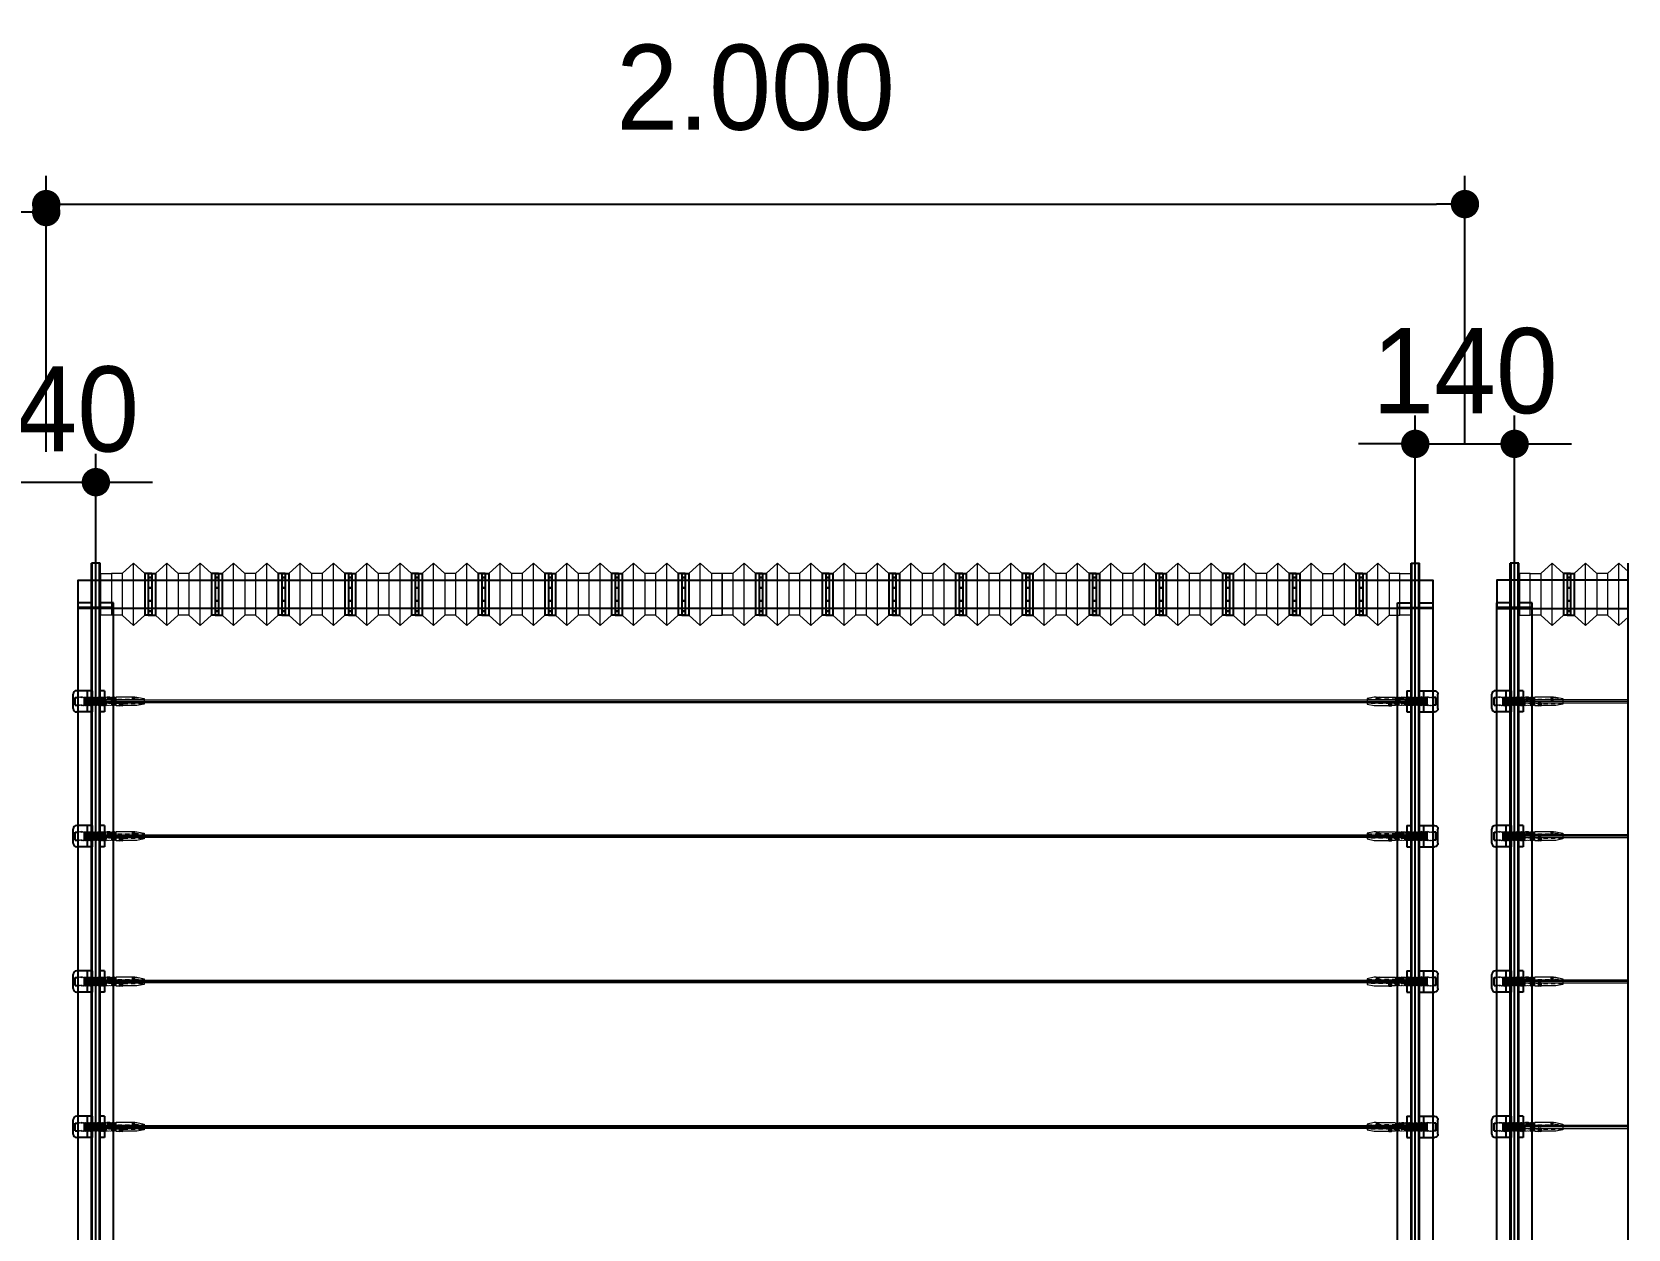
# Model space of a CAD drawing. Header units: millimetres. Extents: x 173610 to 224070, y -281283 to -269403.
# Drawn here: x 213635 to 214760, y -272850 to -272007 of the extents above; entities that cross this region are included whole.
import ezdxf
from ezdxf.lldxf.tags import DXFTag

# ---------------------------------------------------------------- set-up
doc = ezdxf.new("R2010")
doc.units = ezdxf.units.MM
doc.linetypes.add('CENTER', pattern=[50.8, 31.75, -6.35, 6.35, -6.35])
doc.linetypes.add('HIDDEN', pattern=[0.375, 0.25, -0.125])
for name, color, linetype in [('A-DIM01', 1, 'Continuous'), ('CS-DIML', 1, 'Continuous'), ('DIM01', 1, 'Continuous'), ('DIML', 1, 'Continuous')]:
    doc.layers.add(name, color=color, linetype=linetype)
doc.styles.add('TEXT', font='Dotum_1.TTF')
tags = doc.linetypes.add('HIDDEN2', pattern=[4.7625, 3.175, -1.5875]).pattern_tags.tags
tags[6:7] = [DXFTag(74, 4), DXFTag(75, 0), DXFTag(340, '0'), DXFTag(46, 1.0), DXFTag(50, 0.0), DXFTag(44, 0.0), DXFTag(45, 0.0)]
tags[4:5] = [DXFTag(74, 4), DXFTag(75, 0), DXFTag(340, '0'), DXFTag(46, 1.0), DXFTag(50, 0.0), DXFTag(44, 0.0), DXFTag(45, 0.0)]
doc.dimstyles.new('사본 일반도면_0100', dxfattribs={"dimtxt": 600, "dimasz": 200, "dimexe": 200, "dimexo": 0, "dimgap": 100, "dimtad": 1, "dimdec": 0, "dimlfac": 0.5, "dimzin": 0, "dimdsep": 46, "dimlunit": 6, "dimtxsty": 'TEXT', "dimblk": 'DOT', "dimcen": 0.09, "dimclrd": 1, "dimclre": 1, "dimclrt": 7, "dimadec": 8, "dimazin": 0, "dimtfac": 1, "dimtdec": 0, "dimtix": 1, "dimtmove": 2, "dimatfit": 3, "dimldrblk": 'DOT', "dimfxl": 200, "dimfrac": 2, "dimtolj": 1, "dimtzin": 0, "dimarcsym": 0})

# ---------------------------------------------------------------- blocks, each defined once
blk = doc.blocks.new('FNBSFTGSDTGSDGSDR')
at = {"color": 5}
for p, q in [((-39176.1, 4615.6), (-39173.1, 4616.1)), ((-39176.1, 4614.6), (-39173.1, 4615.1)), ((-39176.1, 4613.6), (-39173.1, 4614.1)), ((-39176.1, 4612.6), (-39173.1, 4613.1))]:
    blk.add_line(p, q, dxfattribs=at)
blk.add_lwpolyline([(-39177.1, 4616.1), (-39176.1, 4615.6), (-39177.1, 4615.1), (-39176.1, 4614.6), (-39177.1, 4614.1), (-39176.1, 4613.6), (-39177.1, 4613.1), (-39176.1, 4612.6), (-39177.1, 4612.1), (-39173.1, 4612.1), (-39174.1, 4612.6), (-39173.1, 4613.1), (-39174.1, 4613.6), (-39173.1, 4614.1), (-39174.1, 4614.6), (-39173.1, 4615.1), (-39174.1, 4615.6), (-39173.1, 4616.1)], close=True, dxfattribs=at)
blk = doc.blocks.new('A$C387375F7')
at = {"color": 6, "linetype": 'ByBlock', "lineweight": 0}
for p, q in [((0.5, 12), (0, 11.5)), ((0, 11.5), (0, 9)), ((0, 9), (0, 0.7)), ((0, 0.7), (0.7, 0)), ((1, 11.5), (0.5, 12)), ((0.7, 0), (1.2, 0.5)), ((1.5, 12), (1, 11.5)), ((1.2, 0.5), (1.7, 0)), ((2, 11.5), (1.5, 12)), ((1.7, 0), (2.2, 0.5)), ((2.5, 12), (2, 11.5)), ((2.2, 0.5), (2.7, 0)), ((3, 11.5), (2.5, 12)), ((2.7, 0), (3.2, 0.5)), ((3.5, 12), (3, 11.5)), ((3.2, 0.5), (3.7, 0)), ((4, 11.5), (3.5, 12)), ((3.7, 0), (4.2, 0.5)), ((4.5, 12), (4, 11.5)), ((4.2, 0.5), (4.7, 0)), ((5, 11.5), (4.5, 12)), ((4.7, 0), (5.2, 0.5)), ((5.5, 12), (5, 11.5)), ((5.2, 0.5), (5.7, 0)), ((6, 11.5), (5.5, 12)), ((5.7, 0), (6.2, 0.5)), ((6.5, 12), (6, 11.5)), ((6.2, 0.5), (6.7, 0)), ((7, 11.5), (6.5, 12)), ((6.7, 0), (7.2, 0.5)), ((7.5, 12), (7, 11.5)), ((7.2, 0.5), (7.7, 0)), ((8, 11.5), (7.5, 12)), ((7.7, 0), (8.2, 0.5)), ((8.5, 12), (8, 11.5)), ((8.2, 0.5), (8.7, 0)), ((9, 11.5), (8.5, 12)), ((8.7, 0), (9.2, 0.5)), ((9.5, 12), (9, 11.5)), ((9.2, 0.5), (9.7, 0)), ((10, 11.5), (9.5, 12)), ((9.7, 0), (10.2, 0.5)), ((10.5, 12), (10, 11.5)), ((10.2, 0.5), (10.7, 0)), ((11, 11.5), (10.5, 12)), ((10.7, 0), (11.2, 0.5)), ((11.5, 12), (11, 11.5)), ((11.2, 0.5), (11.7, 0)), ((12, 11.5), (11.5, 12)), ((11.7, 0), (12.2, 0.5)), ((12.5, 12), (12, 11.5)), ((12.2, 0.5), (12.7, 0)), ((13, 11.5), (12.5, 12)), ((12.7, 0), (13.2, 0.5)), ((13.5, 12), (13, 11.5)), ((13.2, 0.5), (13.7, 0)), ((14, 11.5), (13.5, 12)), ((13.7, 0), (14.2, 0.5)), ((14.5, 12), (14, 11.5)), ((14.2, 0.5), (14.7, 0)), ((15, 11.5), (14.5, 12)), ((14.7, 0), (15.2, 0.5)), ((15.5, 12), (15, 11.5)), ((15.2, 0.5), (15.7, 0)), ((16, 11.5), (15.5, 12)), ((15.7, 0), (16.2, 0.5)), ((16.5, 12), (16, 11.5)), ((16.2, 0.5), (16.7, 0)), ((17, 11.5), (16.5, 12)), ((16.7, 0), (17.2, 0.5)), ((17.5, 12), (17, 11.5)), ((17.2, 0.5), (17.7, 0)), ((18, 11.5), (17.5, 12)), ((17.7, 0), (18.2, 0.5)), ((18.5, 12), (18, 11.5)), ((18.2, 0.5), (18.7, 0)), ((19, 11.5), (18.5, 12)), ((18.7, 0), (19.2, 0.5)), ((19.5, 12), (19, 11.5)), ((19.2, 0.5), (19.7, 0)), ((20, 11.5), (19.5, 12)), ((19.7, 0), (20.2, 0.5)), ((20.5, 12), (20, 11.5)), ((20.2, 0.5), (20.7, 0)), ((21, 11.5), (20.5, 12)), ((20.7, 0), (21.2, 0.5)), ((21.5, 12), (21, 11.5)), ((21.2, 0.5), (21.7, 0)), ((22, 11.5), (21.5, 12)), ((21.7, 0), (22.2, 0.5)), ((22.5, 12), (22, 11.5)), ((22.2, 0.5), (22.7, 0)), ((23, 11.5), (22.5, 12)), ((22.7, 0), (23.2, 0.5)), ((23.5, 12), (23, 11.5)), ((23.2, 0.5), (23.7, 0)), ((24, 11.5), (23.5, 12)), ((23.7, 0), (24.2, 0.5)), ((24.5, 12), (24, 11.5)), ((24.2, 0.5), (24.7, 0)), ((25, 11.5), (24.5, 12)), ((24.7, 0), (25.2, 0.5)), ((25.5, 12), (25, 11.5)), ((25.2, 0.5), (25.7, 0)), ((26, 11.5), (25.5, 12)), ((25.7, 0), (26.2, 0.5)), ((26.5, 12), (26, 11.5)), ((26.2, 0.5), (26.7, 0)), ((27, 11.5), (26.5, 12)), ((26.7, 0), (27.2, 0.5)), ((27.5, 12), (27, 11.5)), ((27.2, 0.5), (27.7, 0)), ((28, 11.5), (27.5, 12)), ((27.7, 0), (28.2, 0.5)), ((28.5, 12), (28, 11.5)), ((28.2, 0.5), (28.7, 0)), ((29, 11.5), (28.5, 12)), ((28.7, 0), (29.2, 0.5)), ((29.5, 12), (29, 11.5)), ((29.2, 0.5), (29.7, 0)), ((30, 11.5), (29.5, 12)), ((29.7, 0), (30.2, 0.5)), ((30.5, 12), (30, 11.5)), ((30.2, 0.5), (30.7, 0)), ((31, 11.5), (30.5, 12)), ((30.7, 0), (31.2, 0.5)), ((31.5, 12), (31, 11.5)), ((31.2, 0.5), (31.7, 0)), ((32, 11.5), (31.5, 12)), ((31.7, 0), (32.2, 0.5)), ((32.5, 12), (32, 11.5)), ((32.2, 0.5), (32.7, 0)), ((32.7, 0), (33.2, 0.5)), ((33.2, 0.5), (33.7, 0)), ((33.7, 0), (34.2, 0.5)), ((34.2, 0.5), (34.7, 0)), ((34.7, 0), (35.2, 0.5)), ((35.2, 0.5), (35.7, 0)), ((36.5, 12), (35.5, 11.5)), ((35.5, 11.5), (36.5, 11)), ((36.5, 11), (35.5, 10.5)), ((35.5, 10.5), (36.5, 10)), ((36.5, 10), (35.5, 9.5)), ((35.5, 9.5), (36.5, 9)), ((36.5, 9), (35.5, 8.5)), ((35.7, 0), (36.2, 0.5)), ((36.2, 0.5), (36.7, 0)), ((37, 11.5), (36.5, 12)), ((36.7, 0), (37.2, 0.5)), ((37.5, 12), (37, 11.5)), ((37.2, 0.5), (37.7, 0)), ((38, 11.5), (37.5, 12)), ((37.7, 0), (38.2, 0.5)), ((38.5, 12), (38, 11.5)), ((38.2, 0.5), (38.7, 0)), ((39, 11.5), (38.5, 12)), ((38.7, 0), (39.2, 0.5)), ((39.5, 12), (39, 11.5)), ((39.2, 0.5), (39.7, 0)), ((40, 11.5), (39.5, 12)), ((39.7, 0), (40.2, 0.5)), ((40.5, 12), (40, 11.5)), ((40.2, 0.5), (40.7, 0)), ((41, 11.5), (40.5, 12)), ((40.7, 0), (41.2, 0.5)), ((41.5, 12), (41, 11.5)), ((41.2, 0.5), (41.7, 0)), ((42, 11.5), (41.5, 12)), ((41.7, 0), (42.2, 0.5)), ((42.5, 12), (42, 11.5)), ((42.2, 0.5), (42.7, 0)), ((43, 11.5), (42.5, 12)), ((42.7, 0), (43.2, 0.5)), ((43.5, 12), (43, 11.5)), ((43.2, 0.5), (43.7, 0)), ((44, 11.5), (43.5, 12)), ((43.7, 0), (44.2, 0.5)), ((44.5, 12), (44, 11.5)), ((44.2, 0.5), (44.7, 0)), ((45, 11.5), (44.5, 12)), ((44.7, 0), (45.2, 0.5)), ((45.5, 12), (45, 11.5)), ((45.2, 0.5), (45.7, 0)), ((68, 12), (45.5, 12)), ((50.5, 3), (51.5, 3.5)), ((51.5, 2.5), (50.5, 3)), ((50.5, 2), (51.5, 2.5)), ((51.5, 1.5), (50.5, 2)), ((50.5, 1), (51.5, 1.5)), ((51.5, 0.5), (50.5, 1)), ((50.5, 0), (51.5, 0.5)), ((54.5, 3), (53.5, 3.5)), ((53.5, 2.5), (54.5, 3)), ((54.5, 2), (53.5, 2.5)), ((53.5, 1.5), (54.5, 2)), ((54.5, 1), (53.5, 1.5)), ((53.5, 0.5), (54.5, 1)), ((54.5, 0), (53.5, 0.5)), ((75, 0), (54.5, 0)), ((69, 11.5), (68, 12)), ((68, 11), (69, 11.5)), ((69, 10.5), (68, 11)), ((68, 10), (69, 10.5)), ((69, 9.5), (68, 10)), ((68, 9), (69, 9.5)), ((69, 8.5), (68, 9)), ((71, 11.5), (72, 12)), ((72, 11), (71, 11.5)), ((71, 10.5), (72, 11)), ((72, 10), (71, 10.5)), ((71, 9.5), (72, 10)), ((72, 9), (71, 9.5)), ((71, 8.5), (72, 9)), ((72, 12), (75, 12)), ((75, 12), (85, 10)), ((85, 2), (75, 0)), ((85, 10), (85, 2)), ((45.7, 0), (50.7, 0))]:
    blk.add_line(p, q, dxfattribs=at)
at = {"color": 6, "lineweight": 0}
for p, q in [((0, 11.5), (1.2, 0.5)), ((1, 11.5), (2.2, 0.5)), ((2, 11.5), (3.2, 0.5)), ((3, 11.5), (4.2, 0.5)), ((4, 11.5), (5.2, 0.5)), ((5, 11.5), (6.2, 0.5)), ((6, 11.5), (7.2, 0.5)), ((7, 11.5), (8.2, 0.5)), ((8, 11.5), (9.2, 0.5)), ((9, 11.5), (10.2, 0.5)), ((10, 11.5), (11.2, 0.5)), ((11, 11.5), (12.2, 0.5)), ((12, 11.5), (13.2, 0.5)), ((13, 11.5), (14.2, 0.5)), ((14, 11.5), (15.2, 0.5)), ((15, 11.5), (16.2, 0.5)), ((16, 11.5), (17.2, 0.5)), ((17, 11.5), (18.2, 0.5)), ((18, 11.5), (19.2, 0.5)), ((19, 11.5), (20.2, 0.5)), ((20, 11.5), (21.2, 0.5)), ((21, 11.5), (22.2, 0.5)), ((22, 11.5), (23.2, 0.5)), ((23, 11.5), (24.2, 0.5)), ((24, 11.5), (25.2, 0.5)), ((25, 11.5), (26.2, 0.5)), ((26, 11.5), (27.2, 0.5)), ((27, 11.5), (28.2, 0.5)), ((28, 11.5), (29.2, 0.5)), ((29, 11.5), (30.2, 0.5)), ((30, 11.5), (30.2, 9.7)), ((30.4, 7.5), (31.2, 0.5)), ((38, 11.5), (38.4, 7.5)), ((39, 11.5), (40.2, 0.5)), ((40, 11.5), (41.2, 0.5)), ((41, 11.5), (42.2, 0.5)), ((42, 11.5), (43.2, 0.5)), ((43, 11.5), (44.2, 0.5)), ((44, 11.5), (45.2, 0.5)), ((45, 11.5), (45, 2.5))]:
    blk.add_line(p, q, dxfattribs=at)
at = {"color": 6, "linetype": 'HIDDEN', "lineweight": 0}
for p, q in [((0, 9), (32.5, 9)), ((51.5, 3), (0, 3)), ((36.5, 9), (68, 9)), ((53.5, 3), (85, 3)), ((85, 9), (72, 9))]:
    blk.add_line(p, q, dxfattribs=at)
at = {"color": 5, "lineweight": 0}
for p, q in [((35.5, 11.5), (32.5, 11)), ((35.5, 10.5), (32.5, 10)), ((35.5, 9.5), (32.5, 9)), ((35.5, 8.5), (32.5, 8)), ((71, 11.5), (68, 11)), ((71, 10.5), (68, 10)), ((71, 9.5), (68, 9)), ((71, 8.5), (68, 8))]:
    blk.add_line(p, q, dxfattribs=at)
at = {"color": 1, "linetype": 'CENTER', "lineweight": 0}
for points in [[(31, 11.5, 0.36246), (31.1, 6.4, -0.244365), (31.2, 0.5, -30377.501672)], [(39, 11.5, 0.36246), (39.1, 6.4, -0.2444), (39.2, 0.5, -30377.501672)]]:
    blk.add_lwpolyline(points, format="xyb", dxfattribs=at)
at = {"color": 5, "lineweight": 0}
for points in [[(36.5, 8), (35.5, 8.5), (36.5, 9), (35.5, 9.5), (36.5, 10), (35.5, 10.5), (36.5, 11), (35.5, 11.5), (36.5, 12), (32.5, 12), (33.5, 11.5), (32.5, 11), (33.5, 10.5), (32.5, 10), (33.5, 9.5), (32.5, 9), (33.5, 8.5), (32.5, 8)], [(72, 8), (71, 8.5), (72, 9), (71, 9.5), (72, 10), (71, 10.5), (72, 11), (71, 11.5), (72, 12), (68, 12), (69, 11.5), (68, 11), (69, 10.5), (68, 10), (69, 9.5), (68, 9), (69, 8.5), (68, 8)]]:
    blk.add_lwpolyline(points, close=True, dxfattribs=at)
at = {"color": 0, "lineweight": 0, "extrusion": (0, 0, -1), "zscale": -1}
blk.add_blockref('FNBSFTGSDTGSDGSDR', (39122.6, -4612.1), dxfattribs=at)
blk = doc.blocks.new('A$C0F474D18')
at = {"color": 9, "linetype": 'ByBlock'}
for p, q in [((0, 0), (0, 30)), ((7, 30), (0, 30)), ((7, 30), (7, 0)), ((0, 20.5), (0.5, 21)), ((0, 9.5), (0.5, 9)), ((7, 0), (0, 0)), ((0.5, 21), (1, 20.5)), ((0.5, 9), (1, 9.5)), ((1, 20.5), (1.5, 21)), ((1, 9.5), (1.5, 9)), ((1.5, 21), (2, 20.5)), ((1.5, 9), (2, 9.5)), ((2, 20.5), (2.5, 21)), ((2, 9.5), (2.5, 9)), ((2.5, 21), (3, 20.5)), ((2.5, 9), (3, 9.5)), ((3, 20.5), (3.5, 21)), ((3, 9.5), (3.5, 9)), ((3.5, 21), (4, 20.5)), ((3.5, 9), (4, 9.5)), ((4, 20.5), (4.5, 21)), ((4, 9.5), (4.5, 9)), ((4.5, 21), (5, 20.5)), ((4.5, 9), (5, 9.5)), ((5, 20.5), (5.5, 21)), ((5, 9.5), (5.5, 9)), ((5.5, 21), (6, 20.5)), ((5.5, 9), (6, 9.5)), ((6, 20.5), (6.5, 21)), ((6, 9.5), (6.5, 9)), ((6.5, 21), (7, 20.5)), ((6.5, 9), (7, 9.5))]:
    blk.add_line(p, q, dxfattribs=at)
blk = doc.blocks.new('A$C66445375')
at = {"color": 9, "linetype": 'ByBlock'}
for p, q in [((0, 5), (0, 25)), ((20, 30), (5, 30)), ((20, 0), (20, 30)), ((3, 20.5), (8, 20.5)), ((3, 9.5), (3, 20.5)), ((3, 9.5), (8, 9.5)), ((20, 0), (5, 0)), ((8.5, 21), (8, 20.5)), ((8.5, 9), (8, 9.5)), ((9, 20.5), (8.5, 21)), ((9, 9.5), (8.5, 9)), ((9.5, 21), (9, 20.5)), ((9.5, 9), (9, 9.5)), ((10, 20.5), (9.5, 21)), ((10, 9.5), (9.5, 9)), ((10.5, 21), (10, 20.5)), ((10.5, 9), (10, 9.5)), ((11, 20.5), (10.5, 21)), ((11, 9.5), (10.5, 9)), ((11.5, 21), (11, 20.5)), ((11.5, 9), (11, 9.5)), ((12, 20.5), (11.5, 21)), ((12, 9.5), (11.5, 9)), ((12.5, 21), (12, 20.5)), ((12.5, 9), (12, 9.5)), ((13, 20.5), (12.5, 21)), ((13, 9.5), (12.5, 9)), ((13, 20.5), (13.5, 21)), ((13, 9.5), (13.5, 9)), ((13.5, 21), (14, 20.5)), ((13.5, 9), (14, 9.5)), ((14, 20.5), (14.5, 21)), ((14, 9.5), (14.5, 9)), ((14.5, 21), (15, 20.5)), ((14.5, 9), (15, 9.5)), ((15, 20.5), (15.5, 21)), ((15, 9.5), (15.5, 9)), ((15.5, 21), (16, 20.5)), ((15.5, 9), (16, 9.5)), ((16, 20.5), (16.5, 21)), ((16, 9.5), (16.5, 9)), ((16.5, 21), (17, 20.5)), ((16.5, 9), (17, 9.5)), ((17, 20.5), (17.5, 21)), ((17, 9.5), (17.5, 9)), ((17.5, 21), (18, 20.5)), ((17.5, 9), (18, 9.5)), ((18, 20.5), (18.5, 21)), ((18, 9.5), (18.5, 9)), ((18.5, 21), (19, 20.5)), ((18.5, 9), (19, 9.5)), ((19, 20.5), (19.5, 21)), ((19, 9.5), (19.5, 9)), ((19.5, 21), (20, 20.5)), ((19.5, 9), (20, 9.5))]:
    blk.add_line(p, q, dxfattribs=at)
for centre, start, end in [((5, 25), 90, 180), ((5, 5), 180, 270)]:
    blk.add_arc(centre, 5, start, end, dxfattribs=at)
blk = doc.blocks.new('A$C356F6526')
at = {"color": 4}
blk.add_blockref('A$C66445375', (0, 0), dxfattribs=at)
at = {"layer": 'A-DIM01', "color": 8, "ltscale": 0.1}
for name, p in [('A$C0F474D18', (20, 0)), ('A$C0F474D18', (37, 0)), ('A$C387375F7', (15, 9))]:
    blk.add_blockref(name, p, dxfattribs=at)
blk = doc.blocks.new('A$C2EE90CAE')
at = {"color": 1, "linetype": 'ByBlock', "lineweight": 0}
blk.add_line((16.5, 15), (1907.5, 15), dxfattribs=at)
at = {"color": 4, "linetype": 'ByBlock', "lineweight": 0}
blk.add_lwpolyline([(1907.5, 13), (16.5, 13), (16.5, 17), (1907.5, 17)], close=True, dxfattribs=at)
at = {"color": 4}
blk.add_blockref('A$C356F6526', (0, 0), dxfattribs=at)
at = {"color": 4, "xscale": -1}
blk.add_blockref('A$C356F6526', (1924, 0), dxfattribs=at)
at = {"layer": 'A-DIM01', "color": 8, "ltscale": 0.1}
for name, p in [('A$C0F474D18', (20, 0)), ('A$C387375F7', (15, 9))]:
    blk.add_blockref(name, p, dxfattribs=at)
blk = doc.blocks.new('A$C208B070B')
at = {"color": 2, "lineweight": 0}
for p, q in [((15, 59), (0, 59)), ((0, 59), (0, 0)), ((15, 59), (15, 0)), ((15, 0), (0, 0))]:
    blk.add_line(p, q, dxfattribs=at)
at = {"color": 2, "linetype": 'HIDDEN2', "lineweight": 0}
for p, q in [((15, 50), (0, 50)), ((15, 9), (0, 9))]:
    blk.add_line(p, q, dxfattribs=at)
blk = doc.blocks.new('A$C43ED2B84')
at = {"color": 4, "lineweight": 0}
for p, q in [((16, 88), (0, 73.5)), ((0, 73.5), (0, 14.5)), ((16, 0), (16, 88)), ((16, 88), (32, 73.5)), ((16, 0), (16, 88)), ((32, 73.5), (32, 14.5)), ((0, 14.5), (16, 0)), ((32, 14.5), (16, 0))]:
    blk.add_line(p, q, dxfattribs=at)
blk = doc.blocks.new('A$C5DB00AF3')
for p, q in [((10, 59), (0, 59)), ((0, 59), (0, 0)), ((5, 59), (15, 59)), ((5, 59), (5, 0)), ((5, 59), (5, 53.4)), ((5, 53.4), (10, 53.4)), ((10, 53.4), (5, 53.4)), ((10, 59), (10, 0)), ((10, 53.4), (10, 38.6)), ((15, 59), (15, 0)), ((5, 38.6), (10, 38.6)), ((5, 38.6), (5, 20.4)), ((10, 38.6), (5, 38.6)), ((10, 0), (0, 0)), ((5, 20.4), (10, 20.4)), ((10, 20.4), (5, 20.4)), ((5, 5.6), (10, 5.6)), ((5, 5.6), (5, 0)), ((10, 5.6), (5, 5.6)), ((5, 0), (15, 0)), ((10, 20.4), (10, 5.6))]:
    blk.add_line(p, q)
blk = doc.blocks.new('A$C620C7CBC')
at = {"color": 4, "lineweight": 0}
for p, q in [((16, 88), (0, 73.5)), ((0, 73.5), (0, 14.5)), ((16, 0), (16, 88)), ((16, 88), (32, 73.5)), ((16, 0), (16, 88)), ((32, 73.5), (32, 14.5)), ((63, 88), (47, 73.5)), ((47, 73.5), (47, 14.5)), ((63, 0), (63, 88)), ((63, 88), (79, 73.5)), ((63, 0), (63, 88)), ((79, 73.5), (79, 14.5)), ((0, 14.5), (16, 0)), ((32, 14.5), (16, 0)), ((47, 14.5), (63, 0)), ((79, 14.5), (63, 0))]:
    blk.add_line(p, q, dxfattribs=at)
for p, q in [((42, 73.5), (32, 73.5)), ((32, 73.5), (32, 14.5)), ((37, 73.5), (47, 73.5)), ((37, 73.5), (37, 14.5)), ((37, 73.5), (37, 67.9)), ((37, 67.9), (42, 67.9)), ((42, 67.9), (37, 67.9)), ((42, 73.5), (42, 14.5)), ((42, 67.9), (42, 53.1)), ((47, 73.5), (47, 14.5)), ((37, 53.1), (42, 53.1)), ((37, 53.1), (37, 34.9)), ((42, 53.1), (37, 53.1)), ((37, 34.9), (42, 34.9)), ((42, 34.9), (37, 34.9)), ((42, 34.9), (42, 20.1)), ((42, 14.5), (32, 14.5)), ((37, 20.1), (42, 20.1)), ((37, 20.1), (37, 14.5)), ((42, 20.1), (37, 20.1)), ((37, 14.5), (47, 14.5))]:
    blk.add_line(p, q)
at = {"color": 2, "lineweight": 0}
for p, q in [((79, 73.5), (94, 73.5)), ((79, 73.5), (79, 14.5)), ((94, 73.5), (94, 14.5)), ((79, 14.5), (94, 14.5))]:
    blk.add_line(p, q, dxfattribs=at)
blk = doc.blocks.new('A$C6D414544')
at = {"color": 2, "lineweight": 0}
for points in [[(-609.2, 163.9), (-594.2, 163.9), (-594.2, 104.9), (-609.2, 104.9)], [(266.8, 163.9), (251.8, 163.9), (251.8, 104.9), (266.8, 104.9)], [(1221.9, 163.9), (1206.9, 163.9), (1206.9, 104.9), (1221.9, 104.9)], [(1221.9, 163.9), (1236.9, 163.9), (1236.9, 104.9), (1221.9, 104.9)]]:
    blk.add_lwpolyline(points, close=True, dxfattribs=at)
at = {"color": 2}
blk.add_lwpolyline([(1268.8, 114.5), (-641.2, 114.5), (-641.2, 154.5), (1268.8, 154.5)], close=True, dxfattribs=at)
at = {"color": 4, "xscale": -1}
for name, p in [('A$C620C7CBC', (-500.2, 90.4)), ('A$C620C7CBC', (-406.2, 90.4)), ('A$C620C7CBC', (-312.2, 90.4)), ('A$C620C7CBC', (-218.2, 90.4)), ('A$C620C7CBC', (-124.2, 90.4)), ('A$C620C7CBC', (-30.2, 90.4)), ('A$C620C7CBC', (63.8, 90.4)), ('A$C620C7CBC', (157.8, 90.4)), ('A$C620C7CBC', (251.8, 90.4)), ('A$C620C7CBC', (360.8, 90.4)), ('A$C620C7CBC', (454.8, 90.4)), ('A$C620C7CBC', (548.8, 90.4)), ('A$C620C7CBC', (642.9, 90.4)), ('A$C620C7CBC', (736.9, 90.4)), ('A$C620C7CBC', (830.9, 90.4)), ('A$C620C7CBC', (924.9, 90.4)), ('A$C620C7CBC', (1018.9, 90.4)), ('A$C620C7CBC', (1112.9, 90.4)), ('A$C43ED2B84', (1159.9, 90.4))]:
    blk.add_blockref(name, p, dxfattribs=at)
at = {"xscale": -1}
blk.add_blockref('A$C208B070B', (1127.9, 104.9), dxfattribs=at)
at = {"color": 4}
for name, p in [('A$C5DB00AF3', (1159.9, 104.9)), ('A$C43ED2B84', (1174.9, 90.4))]:
    blk.add_blockref(name, p, dxfattribs=at)
blk = doc.blocks.new('_Dot')
at = {"layer": 'DIML', "color": 140, "linetype": 'Continuous'}
blk.add_line((0, 0), (-1, 0), dxfattribs=at)
at = {"layer": 'DIML', "color": 140, "linetype": 'Continuous', "const_width": 0.5}
blk.add_lwpolyline([(-0.25, 0, 1), (0.25, 0, 1)], format="xyb", close=True, dxfattribs=at)
blk = doc.blocks.new('*D195')
at = {"layer": 'Defpoints', "color": 0}
for p in [(213644.9, -272133.5), (212644.9, -272302.6), (213644.9, -272302.6)]:
    blk.add_point(p, dxfattribs=at)
at = {"layer": 'DIM01', "color": 140, "lineweight": -2}
for p, q in [((212644.9, -272302.6), (212644.9, -272113.5)), ((213644.9, -272302.6), (213644.9, -272113.5)), ((212664.9, -272133.5), (213624.9, -272133.5))]:
    blk.add_line(p, q, dxfattribs=at)
at = {"layer": 'DIM01', "color": 140, "lineweight": -2, "xscale": 20, "yscale": 20, "zscale": 20, "rotation": 180}
blk.add_blockref('_Dot', (212644.9, -272133.5), dxfattribs=at)
at = {"layer": 'DIM01', "color": 140, "lineweight": -2, "xscale": 20, "yscale": 20, "zscale": 20}
blk.add_blockref('_Dot', (213644.9, -272133.5), dxfattribs=at)
at = {"layer": 'DIM01', "color": 140, "insert": (213144.9, -272051.6), "char_height": 60, "attachment_point": 5, "style": 'TEXT'}
blk.add_mtext('\\A1;2.000', dxfattribs=at)
blk = doc.blocks.new('*D196')
at = {"layer": 'Defpoints', "color": 0}
for p in [(214644.9, -272127.9), (213644.9, -272296.9), (214644.9, -272296.9)]:
    blk.add_point(p, dxfattribs=at)
at = {"layer": 'DIM01', "color": 140, "lineweight": -2}
for p, q in [((213644.9, -272296.9), (213644.9, -272107.9)), ((214644.9, -272296.9), (214644.9, -272107.9)), ((213664.9, -272127.9), (214624.9, -272127.9))]:
    blk.add_line(p, q, dxfattribs=at)
at = {"layer": 'DIM01', "color": 140, "lineweight": -2, "xscale": 20, "yscale": 20, "zscale": 20, "rotation": 180}
blk.add_blockref('_Dot', (213644.9, -272127.9), dxfattribs=at)
at = {"layer": 'DIM01', "color": 140, "lineweight": -2, "xscale": 20, "yscale": 20, "zscale": 20}
blk.add_blockref('_Dot', (214644.9, -272127.9), dxfattribs=at)
at = {"layer": 'DIM01', "color": 140, "insert": (214144.9, -272045.9), "char_height": 60, "attachment_point": 5, "style": 'TEXT'}
blk.add_mtext('\\A1;2.000', dxfattribs=at)
blk = doc.blocks.new('*D200')
at = {"layer": 'CS-DIML', "color": 140, "lineweight": -2}
for p, q in [((213609.9, -272407.9), (213609.9, -272303.9)), ((213679.9, -272407.9), (213679.9, -272303.9)), ((213589.9, -272323.9), (213569.9, -272323.9)), ((213609.9, -272323.9), (213679.9, -272323.9)), ((213699.9, -272323.9), (213719.9, -272323.9))]:
    blk.add_line(p, q, dxfattribs=at)
at = {"layer": 'Defpoints', "color": 0}
for p in [(213679.9, -272323.9), (213609.9, -272407.9), (213679.9, -272407.9)]:
    blk.add_point(p, dxfattribs=at)
at = {"layer": 'CS-DIML', "color": 140, "lineweight": -2, "xscale": 20, "yscale": 20, "zscale": 20}
blk.add_blockref('_Dot', (213609.9, -272323.9), dxfattribs=at)
at = {"layer": 'CS-DIML', "color": 140, "lineweight": -2, "xscale": 20, "yscale": 20, "zscale": 20, "rotation": 180}
blk.add_blockref('_Dot', (213679.9, -272323.9), dxfattribs=at)
at = {"layer": 'CS-DIML', "color": 140, "insert": (213644.9, -272272.7), "char_height": 60, "attachment_point": 5, "style": 'TEXT'}
blk.add_mtext('\\A1;140', dxfattribs=at)
blk = doc.blocks.new('*D201')
at = {"layer": 'CS-DIML', "color": 140, "lineweight": -2}
for p, q in [((214609.9, -272380.9), (214609.9, -272276.9)), ((214679.9, -272380.9), (214679.9, -272276.9)), ((214589.9, -272296.9), (214569.9, -272296.9)), ((214609.9, -272296.9), (214679.9, -272296.9)), ((214699.9, -272296.9), (214719.9, -272296.9))]:
    blk.add_line(p, q, dxfattribs=at)
at = {"layer": 'Defpoints', "color": 0}
for p in [(214679.9, -272296.9), (214609.9, -272380.9), (214679.9, -272380.9)]:
    blk.add_point(p, dxfattribs=at)
at = {"layer": 'CS-DIML', "color": 140, "lineweight": -2, "xscale": 20, "yscale": 20, "zscale": 20}
blk.add_blockref('_Dot', (214609.9, -272296.9), dxfattribs=at)
at = {"layer": 'CS-DIML', "color": 140, "lineweight": -2, "xscale": 20, "yscale": 20, "zscale": 20, "rotation": 180}
blk.add_blockref('_Dot', (214679.9, -272296.9), dxfattribs=at)
at = {"layer": 'CS-DIML', "color": 140, "insert": (214644.9, -272245.7), "char_height": 60, "attachment_point": 5, "style": 'TEXT'}
blk.add_mtext('\\A1;140', dxfattribs=at)

msp = doc.modelspace()

# ---------------------------------------------------------------- linework, layer by layer
for p, q in [((213682.8873, -272380.8925), (213676.8873, -272380.8925)), ((213676.8873, -272408.977), (213676.8873, -272380.8925)), ((213677.3873, -272381.2213), (213676.8873, -272381.2213)), ((213677.3873, -272408.977), (213677.3873, -272381.2213)), ((213682.3873, -272408.977), (213682.3873, -272381.2213)), ((213682.8873, -272381.2213), (213682.3873, -272381.2213)), ((213682.8873, -272408.977), (213682.8873, -272380.8925)), ((214606.8873, -272380.8925), (214612.8873, -272380.8925)), ((214606.8873, -272408.977), (214606.8873, -272380.8925)), ((214606.8873, -272381.2213), (214607.3873, -272381.2213)), ((214607.3873, -272408.977), (214607.3873, -272381.2213)), ((214612.3873, -272408.977), (214612.3873, -272381.2213)), ((214612.3873, -272381.2213), (214612.8873, -272381.2213)), ((214612.8873, -272408.977), (214612.8873, -272380.8925)), ((214682.8873, -272380.8925), (214676.8873, -272380.8925)), ((214676.8873, -272408.977), (214676.8873, -272380.8925)), ((214677.3873, -272381.2213), (214676.8873, -272381.2213)), ((214677.3873, -272408.977), (214677.3873, -272381.2213)), ((214682.3873, -272408.977), (214682.3873, -272381.2213)), ((214682.8873, -272381.2213), (214682.3873, -272381.2213)), ((214682.8873, -272408.977), (214682.8873, -272380.8925)), ((213667.3873, -273626.8925), (213667.3873, -272408.977)), ((213677.3873, -272408.977), (213667.3873, -272408.977)), ((213692.3873, -272408.977), (213682.3873, -272408.977)), ((213692.3873, -273626.8925), (213692.3873, -272408.977)), ((214597.3873, -272408.977), (214607.3873, -272408.977)), ((214597.3873, -273626.8925), (214597.3873, -272408.977)), ((214612.3873, -272408.977), (214622.3873, -272408.977)), ((214622.3873, -273626.8925), (214622.3873, -272408.977)), ((214667.3873, -273626.8925), (214667.3873, -272408.977)), ((214677.3873, -272408.977), (214667.3873, -272408.977)), ((214692.3873, -272408.977), (214682.3873, -272408.977)), ((214692.3873, -273626.8925), (214692.3873, -272408.977)), ((213692.3873, -272412.3332), (213667.3873, -272412.3332)), ((214597.3873, -272412.3332), (214622.3873, -272412.3332)), ((214692.3873, -272412.3332), (214667.3873, -272412.3332))]:
    msp.add_line(p, q)
at = {"color": 1}
for p, q in [((213679.8873, -273626.8925), (213679.8873, -272380.8925)), ((214609.8873, -273626.8925), (214609.8873, -272380.8925)), ((214679.8873, -273626.8925), (214679.8873, -272380.8925)), ((214759.8873, -273737.8731), (214759.8873, -272380.8925))]:
    msp.add_line(p, q, dxfattribs=at)
at = {"color": 4, "lineweight": 0}
for p, q in [((214753.3766, -272380.943), (214745.3766, -272388.193)), ((214745.3766, -272388.193), (214745.3766, -272417.693)), ((214753.3766, -272424.943), (214753.3766, -272380.943)), ((214753.3766, -272380.943), (214759.8873, -272386.843)), ((214753.3766, -272424.943), (214753.3766, -272380.943)), ((214745.3766, -272417.693), (214753.3766, -272424.943)), ((214759.8873, -272419.0427), (214753.3766, -272424.943))]:
    msp.add_line(p, q, dxfattribs=at)
at = {"linetype": 'HIDDEN'}
for p, q in [((213676.8873, -273626.8925), (213676.8873, -272408.977)), ((213677.3873, -273626.8925), (213677.3873, -272408.977)), ((213682.3873, -273626.8925), (213682.3873, -272408.977)), ((213682.8873, -273626.8925), (213682.8873, -272408.977)), ((214606.8873, -273626.8925), (214606.8873, -272408.977)), ((214607.3873, -273626.8925), (214607.3873, -272408.977)), ((214612.3873, -273626.8925), (214612.3873, -272408.977)), ((214612.8873, -273626.8925), (214612.8873, -272408.977)), ((214676.8873, -273626.8925), (214676.8873, -272408.977)), ((214677.3873, -273626.8925), (214677.3873, -272408.977)), ((214682.3873, -273626.8925), (214682.3873, -272408.977)), ((214682.8873, -273626.8925), (214682.8873, -272408.977))]:
    msp.add_line(p, q, dxfattribs=at)
at = {"color": 1, "linetype": 'ByBlock', "lineweight": 0}
for p, q in [((214759.8873, -272478.3925), (214672.1373, -272478.3925)), ((214759.8873, -272573.3925), (214672.1373, -272573.3925)), ((214759.8873, -272675.8925), (214672.1373, -272675.8925)), ((214759.8873, -272778.3925), (214672.1373, -272778.3925))]:
    msp.add_line(p, q, dxfattribs=at)
at = {"color": 2, "lineweight": 0}
for points in [[(214690.876, -272388.193), (214683.376, -272388.193), (214683.376, -272417.693), (214690.876, -272417.693)], [(214690.876, -272388.193), (214698.376, -272388.193), (214698.376, -272417.693), (214690.876, -272417.693)]]:
    msp.add_lwpolyline(points, close=True, dxfattribs=at)
at = {"color": 2}
msp.add_lwpolyline([(214759.8873, -272392.8925), (214667.3872, -272392.8925), (214667.3872, -272412.8925), (214759.8873, -272412.8925)], dxfattribs=at)
at = {"color": 4, "linetype": 'ByBlock', "lineweight": 0}
for points in [[(214759.8873, -272477.3925), (214672.1373, -272477.3925), (214672.1373, -272479.3925), (214759.8873, -272479.3925)], [(214759.8873, -272572.3925), (214672.1373, -272572.3925), (214672.1373, -272574.3925), (214759.8873, -272574.3925)], [(214759.8873, -272674.8925), (214672.1373, -272674.8925), (214672.1373, -272676.8925), (214759.8873, -272676.8925)], [(214759.8873, -272777.3925), (214672.1373, -272777.3925), (214672.1373, -272779.3925), (214759.8873, -272779.3925)]]:
    msp.add_lwpolyline(points, dxfattribs=at)

# ---------------------------------------------------------------- block references
at = {"color": 4, "xscale": 0.5, "yscale": 0.5, "zscale": 0.5}
for name, p in [('A$C6D414544', (213987.9698, -272470.1366)), ('A$C43ED2B84', (214721.8766, -272424.943)), ('A$C2EE90CAE', (213663.8871, -272485.8926)), ('A$C356F6526', (214663.8871, -272485.8926)), ('A$C2EE90CAE', (213663.8871, -272580.8926)), ('A$C356F6526', (214663.8871, -272580.8926)), ('A$C2EE90CAE', (213663.8871, -272683.3926)), ('A$C356F6526', (214663.8871, -272683.3926)), ('A$C2EE90CAE', (213663.8871, -272785.8926)), ('A$C356F6526', (214663.8871, -272785.8926))]:
    msp.add_blockref(name, p, dxfattribs=at)
at = {"color": 4, "extrusion": (0, 0, -1), "xscale": 0.5, "yscale": 0.5, "zscale": -0.5}
for name, p in [('A$C43ED2B84', (-214714.376, -272424.943)), ('A$C5DB00AF3', (-214721.8763, -272417.6927))]:
    msp.add_blockref(name, p, dxfattribs=at)
at = {"xscale": 0.5, "yscale": 0.5, "zscale": 0.5}
msp.add_blockref('A$C208B070B', (214737.8767, -272417.693), dxfattribs=at)

# ---------------------------------------------------------------- dimensions: what is measured, and where the dimension line sits
at = {"layer": 'CS-DIML'}
for base, p1, p2, picture, middle in [((214679.8873, -272296.9246), (214609.8873, -272380.8925), (214679.8873, -272380.8925), '*D201', (214644.8873, -272245.7246)), ((213679.8873, -272323.9473), (213609.8873, -272407.9152), (213679.8873, -272407.9152), '*D200', (213644.8873, -272272.7474))]:
    dim = msp.add_linear_dim(base=base, p1=p1, p2=p2, dimstyle='사본 일반도면_0100', override={"dimscale": 0.1, "dimgap": 200, "dimlfac": 2, "dimclrd": 140, "dimclre": 140, "dimclrt": 140}, dxfattribs=at)
    dim.commit()
    dim.dimension.update_dxf_attribs({"geometry": picture, "text_midpoint": middle, "dimtype": 160})
at = {"layer": 'DIM01'}
for base, p1, p2, picture, middle in [((213644.8873, -272133.5316), (212644.8873, -272302.6004), (213644.8873, -272302.6004), '*D195', (213144.8873, -272051.5629)), ((214644.8873, -272127.8558), (213644.8873, -272296.9246), (214644.8873, -272296.9246), '*D196', (214144.8873, -272045.8871))]:
    dim = msp.add_linear_dim(base=base, p1=p1, p2=p2, dimstyle='사본 일반도면_0100', override={"dimscale": 0.1, "dimgap": 200, "dimdec": 3, "dimlfac": 0.002, "dimclrd": 140, "dimclre": 140, "dimclrt": 140}, dxfattribs=at)
    dim.commit()
    dim.dimension.update_dxf_attribs({"geometry": picture, "text_midpoint": middle, "dimtype": 160})

doc.saveas('drawing.dxf')
